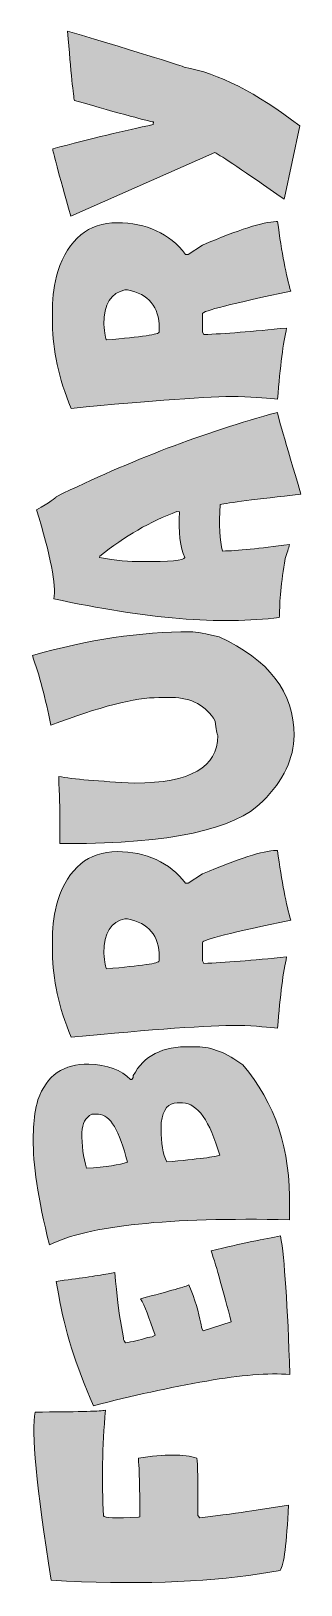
# Model space of a CAD drawing. Header units: inches. Extents: x -3668 to 7580, y -6695 to 5309.
# Drawn here: x -3668 to -3231, y -1912 to 606 of the extents above; entities that cross this region are included whole.
import ezdxf

# ---------------------------------------------------------------- set-up
doc = ezdxf.new("R2010")
doc.units = ezdxf.units.IN
doc.header["$MEASUREMENT"] = 0
doc.layers.add('2', color=7, linetype='Continuous')

# ---------------------------------------------------------------- blocks, each defined once
blk = doc.blocks.new('block 4')
at = {"layer": '2', "lineweight": 0}
blk.add_open_spline([(-3661.525, -1631.5012), (-3596.2603, -1631.1452), (-3558.9383, -1630.282), (-3549.5677, -1628.8849), (-3549.5677, -1628.8849), (-3547.4854, -1628.3687), (-3547.4854, -1628.3687), (-3552.8603, -1687.3863), (-3553.9015, -1744.4817), (-3550.6089, -1799.6817), (-3549.9148, -1803.1612), (-3531.0847, -1803.8553), (-3494.1097, -1801.764), (-3494.1097, -1801.764), (-3492.0274, -1801.239), (-3492.0274, -1801.239), (-3491.6803, -1767.7435), (-3492.3744, -1736.0723), (-3494.1097, -1706.2164), (-3451.5818, -1699.4532), (-3419.9996, -1699.4532), (-3399.3452, -1706.2164), (-3397.957, -1714.3767), (-3397.432, -1745.3538), (-3397.779, -1799.1567), (-3397.779, -1799.1567), (-3394.3974, -1802.8052), (-3394.3974, -1802.8052), (-3358.8107, -1798.4714), (-3330.7791, -1794.7428), (-3310.3027, -1791.6104), (-3310.3027, -1791.6104), (-3250.947, -1782.4979), (-3250.947, -1782.4979), (-3253.5454, -1843.9449), (-3258.0572, -1879.1757), (-3264.4822, -1888.1992), (-3264.4822, -1888.1992), (-3298.0667, -1893.4139), (-3298.0667, -1893.4139), (-3389.3606, -1907.9903), (-3501.834, -1911.5499), (-3635.4867, -1904.0837), (-3659.6117, -1753.0781), (-3668.2881, -1662.2202), (-3661.525, -1631.5012)], degree=3, knots=[0, 0, 0, 0, 1, 1, 1, 2, 2, 2, 3, 3, 3, 4, 4, 4, 5, 5, 5, 6, 6, 6, 7, 7, 7, 8, 8, 8, 9, 9, 9, 10, 10, 10, 11, 11, 11, 12, 12, 12, 13, 13, 13, 14, 14, 14, 15, 15, 15, 15], dxfattribs=at)
blk = doc.blocks.new('block 5')
at = {"layer": '2', "lineweight": 0}
blk.add_open_spline([(-3623.5088, -1442.633), (-3623.5088, -1442.633), (-3627.4154, -1419.7183), (-3627.4154, -1419.7183), (-3591.8287, -1415.0285), (-3563.717, -1410.9528), (-3543.0626, -1407.4823), (-3543.0626, -1407.4823), (-3532.3839, -1405.3999), (-3532.3839, -1405.3999), (-3528.9134, -1444.1102), (-3525.8788, -1470.2285), (-3523.2715, -1483.7637), (-3523.2715, -1483.7637), (-3518.5906, -1511.3682), (-3518.5906, -1511.3682), (-3518.2347, -1514.6608), (-3517.1134, -1517.3482), (-3515.2001, -1519.4306), (-3504.6104, -1517.7042), (-3492.7215, -1514.8387), (-3479.5333, -1510.8431), (-3479.5333, -1510.8431), (-3471.7201, -1509.802), (-3471.7201, -1509.802), (-3471.7201, -1509.802), (-3467.2973, -1506.6784), (-3467.2973, -1506.6784), (-3476.4988, -1478.5579), (-3484.3031, -1458.9447), (-3490.7281, -1447.8299), (-3442.1312, -1435.1668), (-3416.004, -1427.7006), (-3412.3643, -1425.4403), (-3402.4687, -1449.3961), (-3396.0437, -1470.0594), (-3393.0982, -1487.4123), (-3393.0982, -1487.4123), (-3391.532, -1495.9997), (-3391.532, -1495.9997), (-3391.532, -1495.9997), (-3388.9335, -1499.6483), (-3388.9335, -1499.6483), (-3388.9335, -1499.6483), (-3343.6291, -1485.3299), (-3343.6291, -1485.3299), (-3356.4703, -1435.8609), (-3367.318, -1397.4176), (-3376.1725, -1369.9911), (-3326.0093, -1358.3603), (-3288.5182, -1350.3779), (-3263.6991, -1346.0442), (-3257.2741, -1383.0103), (-3252.2462, -1457.8145), (-3248.5977, -1570.4569), (-3283.4903, -1568.0364), (-3328.3497, -1571.596), (-3383.2026, -1581.1356), (-3443.2524, -1591.5474), (-3504.5304, -1604.9135), (-3567.0096, -1621.2341), (-3595.4772, -1556.4945), (-3614.3073, -1496.9519), (-3623.5088, -1442.633)], degree=3, knots=[0, 0, 0, 0, 1, 1, 1, 2, 2, 2, 3, 3, 3, 4, 4, 4, 5, 5, 5, 6, 6, 6, 7, 7, 7, 8, 8, 8, 9, 9, 9, 10, 10, 10, 11, 11, 11, 12, 12, 12, 13, 13, 13, 14, 14, 14, 15, 15, 15, 16, 16, 16, 17, 17, 17, 18, 18, 18, 19, 19, 19, 20, 20, 20, 21, 21, 21, 21], dxfattribs=at)
blk = doc.blocks.new('block 6')
at = {"layer": '2', "lineweight": 0}
for points, knots in [([(-3664.6485, -1189.4121), (-3664.6485, -1189.4121), (-3664.1234, -1170.146), (-3664.1234, -1170.146), (-3663.7764, -1155.2225), (-3661.4271, -1140.299), (-3657.0933, -1125.3667), (-3642.8639, -1085.9623), (-3615.3485, -1066.7851), (-3574.5648, -1067.8263), (-3544.7089, -1068.5204), (-3522.1413, -1076.8498), (-3506.8708, -1092.8233), (-3503.9163, -1092.8233), (-3502.448, -1090.652), (-3502.448, -1086.3182), (-3485.7803, -1054.033), (-3454.8833, -1038.4065), (-3409.7569, -1039.4477), (-3409.7569, -1039.4477), (-3399.0871, -1039.4477), (-3399.0871, -1039.4477), (-3375.3004, -1039.7947), (-3350.5703, -1049.6013), (-3324.8791, -1068.8675), (-3272.2955, -1129.9674), (-3247.1293, -1206.5069), (-3249.3808, -1298.5039), (-3249.3808, -1298.5039), (-3249.3808, -1319.8524), (-3249.3808, -1319.8524), (-3445.8598, -1315.6788), (-3575.606, -1329.2229), (-3638.6103, -1360.467), (-3657.0043, -1285.1377), (-3665.6896, -1228.1224), (-3664.6485, -1189.4121)], [0, 0, 0, 0, 1, 1, 1, 2, 2, 2, 3, 3, 3, 4, 4, 4, 5, 5, 5, 6, 6, 6, 7, 7, 7, 8, 8, 8, 9, 9, 9, 10, 10, 10, 11, 11, 11, 12, 12, 12, 12]), ([(-3448.0312, -1226.1201), (-3397.343, -1221.4393), (-3368.7953, -1217.8797), (-3362.3702, -1215.4503), (-3378.3438, -1159.5563), (-3398.393, -1131.2755), (-3422.518, -1130.5725), (-3422.518, -1130.5725), (-3431.1054, -1130.5725), (-3431.1054, -1130.5725), (-3445.6907, -1130.2255), (-3454.3672, -1140.7262), (-3457.1436, -1162.0747), (-3457.1436, -1162.0747), (-3457.1436, -1172.7445), (-3457.1436, -1172.7445), (-3457.8378, -1195.4901), (-3454.8032, -1213.279), (-3448.0312, -1226.1201)], [0, 0, 0, 0, 1, 1, 1, 2, 2, 2, 3, 3, 3, 4, 4, 4, 5, 5, 5, 6, 6, 6, 6]), ([(-3578.2044, -1236.2827), (-3546.6133, -1234.2003), (-3524.5707, -1230.9789), (-3512.0766, -1226.6452), (-3524.5707, -1175.4497), (-3540.1972, -1149.4916), (-3558.9383, -1148.7975), (-3558.9383, -1148.7975), (-3569.617, -1148.7975), (-3569.617, -1148.7975), (-3580.0287, -1154.1813), (-3585.4037, -1163.9879), (-3585.7596, -1178.2173), (-3586.1067, -1199.3967), (-3583.5883, -1218.7518), (-3578.2044, -1236.2827)], [0, 0, 0, 0, 1, 1, 1, 2, 2, 2, 3, 3, 3, 4, 4, 4, 5, 5, 5, 5])]:
    blk.add_open_spline(points, degree=3, knots=knots, dxfattribs=at)
blk = doc.blocks.new('block 7')
at = {"layer": '2', "lineweight": 0}
for points, knots in [([(-3633.4044, -887.6589), (-3633.4044, -887.6589), (-3633.4044, -861.8877), (-3633.4044, -861.8877), (-3633.4044, -842.4524), (-3630.5389, -822.5723), (-3624.808, -802.265), (-3607.4552, -749.6724), (-3575.428, -723.385), (-3528.7443, -723.385), (-3481.1796, -723.385), (-3444.2135, -740.4709), (-3417.8283, -774.6694), (-3417.8283, -774.6694), (-3413.6636, -774.6694), (-3413.6636, -774.6694), (-3413.6636, -774.6694), (-3390.2327, -759.568), (-3390.2327, -759.568), (-3331.9093, -734.7489), (-3292.0777, -721.9968), (-3270.7292, -721.2938), (-3270.7292, -721.2938), (-3268.6469, -721.2938), (-3268.6469, -721.2938), (-3261.5278, -772.4981), (-3254.4086, -810.1672), (-3247.2984, -834.2832), (-3342.588, -854.2524), (-3390.2327, -866.3193), (-3390.2327, -870.484), (-3390.2327, -870.484), (-3390.2327, -900.42), (-3390.2327, -900.42), (-3390.2327, -900.42), (-3388.1504, -904.5847), (-3388.1504, -904.5847), (-3354.646, -903.1964), (-3309.8667, -899.6369), (-3253.8035, -893.906), (-3259.3564, -916.9986), (-3264.3042, -955.4419), (-3268.6469, -1009.2537), (-3281.141, -1007.6874), (-3302.4895, -1006.2102), (-3332.6924, -1004.822), (-3379.554, -1004.822), (-3469.8068, -1011.247), (-3603.4596, -1024.0881), (-3623.4198, -974.975), (-3633.4044, -929.4927), (-3633.4044, -887.6589)], [0, 0, 0, 0, 1, 1, 1, 2, 2, 2, 3, 3, 3, 4, 4, 4, 5, 5, 5, 6, 6, 6, 7, 7, 7, 8, 8, 8, 9, 9, 9, 10, 10, 10, 11, 11, 11, 12, 12, 12, 13, 13, 13, 14, 14, 14, 15, 15, 15, 16, 16, 16, 17, 17, 17, 17]), ([(-3545.9281, -913.181), (-3488.9929, -908.4913), (-3460.5252, -904.2376), (-3460.5252, -900.42), (-3460.5252, -900.42), (-3460.5252, -893.906), (-3460.5252, -893.906), (-3460.5252, -859.5384), (-3477.62, -838.9819), (-3511.8186, -832.2009), (-3511.8186, -832.2009), (-3515.9833, -832.2009), (-3515.9833, -832.2009), (-3538.72, -836.7216), (-3550.0928, -855.2135), (-3550.0928, -887.6589), (-3548.6957, -903.2854), (-3547.3074, -911.7928), (-3545.9281, -913.181)], [0, 0, 0, 0, 1, 1, 1, 2, 2, 2, 3, 3, 3, 4, 4, 4, 5, 5, 5, 6, 6, 6, 6])]:
    blk.add_open_spline(points, degree=3, knots=knots, dxfattribs=at)
blk = doc.blocks.new('block 8')
at = {"layer": '2', "lineweight": 0}
blk.add_open_spline([(-3666.2058, -405.4892), (-3575.606, -379.798), (-3490.2921, -366.9569), (-3410.282, -366.9569), (-3399.8614, -366.9569), (-3384.2438, -369.8223), (-3363.4114, -375.5443), (-3282.3601, -411.8341), (-3241.8345, -465.1119), (-3241.8345, -535.4044), (-3241.8345, -572.0323), (-3258.8403, -607.6102), (-3292.8608, -642.1557), (-3337.9872, -687.6292), (-3443.2524, -710.3659), (-3608.6654, -710.3659), (-3608.6654, -710.3659), (-3621.4265, -710.3659), (-3621.4265, -710.3659), (-3621.4265, -710.3659), (-3621.4265, -669.7424), (-3621.4265, -669.7424), (-3621.4265, -654.8278), (-3622.1206, -632.0822), (-3623.5088, -601.5411), (-3600.078, -605.8749), (-3558.8493, -609.4344), (-3499.8406, -612.2109), (-3410.282, -612.2109), (-3365.5027, -586.6087), (-3365.5027, -535.4044), (-3366.5438, -532.6279), (-3367.9232, -524.8147), (-3369.6673, -511.9736), (-3384.5908, -486.4604), (-3408.1106, -473.6993), (-3440.2179, -473.6993), (-3440.2179, -473.6993), (-3461.3083, -473.6993), (-3461.3083, -473.6993), (-3499.1465, -473.6993), (-3557.4611, -488.6317), (-3636.2698, -518.4787), (-3644.7683, -475.0876), (-3654.7529, -437.4274), (-3666.2058, -405.4892)], degree=3, knots=[0, 0, 0, 0, 1, 1, 1, 2, 2, 2, 3, 3, 3, 4, 4, 4, 5, 5, 5, 6, 6, 6, 7, 7, 7, 8, 8, 8, 9, 9, 9, 10, 10, 10, 11, 11, 11, 12, 12, 12, 13, 13, 13, 14, 14, 14, 15, 15, 15, 15], dxfattribs=at)
blk = doc.blocks.new('block 9')
at = {"layer": '2', "lineweight": 0}
for points, knots in [([(-3659.4337, -169.6057), (-3638.4323, -157.4676), (-3627.7625, -150.3485), (-3627.4154, -148.2572), (-3506.9598, -89.2486), (-3387.3673, -43.6861), (-3268.6469, -11.5789), (-3268.994, -13.8303), (-3256.3219, -58.0935), (-3230.6396, -144.3506), (-3304.9189, -152.5198), (-3348.657, -158.0727), (-3361.8541, -161.0183), (-3363.5894, -194.3447), (-3362.2012, -219.4218), (-3357.6894, -236.2586), (-3334.2586, -235.9115), (-3298.1557, -232.352), (-3249.3808, -225.5799), (-3250.4219, -231.4888), (-3252.7623, -239.124), (-3256.4109, -248.4946), (-3262.6579, -287.2049), (-3265.6124, -318.271), (-3265.2653, -341.7018), (-3265.2653, -341.7018), (-3265.7815, -343.7841), (-3265.7815, -343.7841), (-3360.3769, -356.2871), (-3482.3098, -346.2135), (-3631.5801, -313.5901), (-3627.0684, -291.8946), (-3636.3499, -243.8938), (-3659.4337, -169.6057)], [0, 0, 0, 0, 1, 1, 1, 2, 2, 2, 3, 3, 3, 4, 4, 4, 5, 5, 5, 6, 6, 6, 7, 7, 7, 8, 8, 8, 9, 9, 9, 10, 10, 10, 11, 11, 11, 11]), ([(-3489.4289, -253.1843), (-3443.4304, -253.5314), (-3419.9106, -251.449), (-3418.8694, -246.9373), (-3426.6827, -230.4476), (-3429.5481, -205.7175), (-3427.4658, -172.7382), (-3427.4658, -172.7382), (-3431.6305, -172.2131), (-3431.6305, -172.2131), (-3474.6745, -188.1867), (-3516.3303, -212.3027), (-3556.5979, -244.588), (-3556.5979, -244.588), (-3557.1229, -246.9373), (-3557.1229, -246.9373), (-3530.7376, -251.449), (-3508.17, -253.5314), (-3489.4289, -253.1843)], [0, 0, 0, 0, 1, 1, 1, 2, 2, 2, 3, 3, 3, 4, 4, 4, 5, 5, 5, 6, 6, 6, 6])]:
    blk.add_open_spline(points, degree=3, knots=knots, dxfattribs=at)
blk = doc.blocks.new('block 10')
at = {"layer": '2', "lineweight": 0}
for points, knots in [([(-3633.4, 131.4), (-3633.4, 131.4), (-3633.4, 157.1), (-3633.4, 157.1), (-3633.4, 176.6), (-3630.5, 196.5), (-3624.8, 216.8), (-3607.5, 269.4), (-3575.4, 295.6), (-3528.7, 295.6), (-3481.2, 295.6), (-3444.2, 278.5), (-3417.8, 244.4), (-3417.8, 244.4), (-3413.7, 244.4), (-3413.7, 244.4), (-3413.7, 244.4), (-3390.2, 259.5), (-3390.2, 259.5), (-3331.9, 284.3), (-3292.1, 297), (-3270.7, 297.7), (-3270.7, 297.7), (-3268.6, 297.7), (-3268.6, 297.7), (-3261.5, 246.5), (-3254.4, 208.9), (-3247.3, 184.7), (-3342.6, 164.8), (-3390.2, 152.7), (-3390.2, 148.5), (-3390.2, 148.5), (-3390.2, 118.6), (-3390.2, 118.6), (-3390.2, 118.6), (-3388.2, 114.4), (-3388.2, 114.4), (-3354.6, 115.8), (-3309.9, 119.4), (-3253.8, 125.1), (-3259.4, 102), (-3264.3, 63.6), (-3268.6, 9.8), (-3281.1, 11.3), (-3302.5, 12.8), (-3332.7, 14.2), (-3379.6, 14.2), (-3469.8, 7.8), (-3603.5, -5.1), (-3623.4, 44.1), (-3633.4, 89.5), (-3633.4, 131.4)], [0, 0, 0, 0, 1, 1, 1, 2, 2, 2, 3, 3, 3, 4, 4, 4, 5, 5, 5, 6, 6, 6, 7, 7, 7, 8, 8, 8, 9, 9, 9, 10, 10, 10, 11, 11, 11, 12, 12, 12, 13, 13, 13, 14, 14, 14, 15, 15, 15, 16, 16, 16, 17, 17, 17, 17]), ([(-3545.9, 105.9), (-3489, 110.5), (-3460.5, 114.8), (-3460.5, 118.6), (-3460.5, 118.6), (-3460.5, 125.1), (-3460.5, 125.1), (-3460.5, 159.5), (-3477.6, 180.1), (-3511.8, 186.8), (-3511.8, 186.8), (-3516, 186.8), (-3516, 186.8), (-3538.7, 182.3), (-3550.1, 163.8), (-3550.1, 131.4), (-3548.7, 115.7), (-3547.3, 107.2), (-3545.9, 105.9)], [0, 0, 0, 0, 1, 1, 1, 2, 2, 2, 3, 3, 3, 4, 4, 4, 5, 5, 5, 6, 6, 6, 6])]:
    blk.add_open_spline(points, degree=3, knots=knots, dxfattribs=at)
blk = doc.blocks.new('block 11')
at = {"layer": '2', "lineweight": 0}
blk.add_open_spline([(-3598, 493.8), (-3599.7, 500.5), (-3603.5, 538), (-3609.2, 606.3), (-3484, 568.9), (-3421, 549.4), (-3419.9, 547.7), (-3365.1, 538.3), (-3302.7, 506.6), (-3232.7, 452.6), (-3232.7, 452.6), (-3257.2, 336), (-3257.2, 336), (-3257.2, 336), (-3257.7, 333.7), (-3257.7, 333.7), (-3322.4, 379), (-3359.9, 404.2), (-3370.2, 409.4), (-3370.2, 409.4), (-3603.7, 306.6), (-3603.7, 306.6), (-3623.7, 376.5), (-3633.5, 412.8), (-3633.1, 415.4), (-3570.1, 432.1), (-3515.9, 445.2), (-3470.4, 454.7), (-3470.4, 454.7), (-3469.9, 459.1), (-3469.9, 459.1), (-3477.7, 460.2), (-3520.4, 471.7), (-3598, 493.8)], degree=3, knots=[0, 0, 0, 0, 1, 1, 1, 2, 2, 2, 3, 3, 3, 4, 4, 4, 5, 5, 5, 6, 6, 6, 7, 7, 7, 8, 8, 8, 9, 9, 9, 10, 10, 10, 11, 11, 11, 11], dxfattribs=at)

msp = doc.modelspace()

# ---------------------------------------------------------------- hatches: boundary and pattern name
at = {"layer": '2', "true_color": 0xffffff}
h = msp.add_hatch(color=7, dxfattribs=at)
h.dxf.hatch_style = 2
edge = h.paths.add_edge_path()
edge.add_spline(control_points=[(-3661.5, -1631.5), (-3596.3, -1631.1), (-3558.9, -1630.3), (-3549.6, -1628.9), (-3549.6, -1628.9), (-3547.5, -1628.4), (-3547.5, -1628.4), (-3552.9, -1687.4), (-3553.9, -1744.5), (-3550.6, -1799.7), (-3549.9, -1803.2), (-3531.1, -1803.9), (-3494.1, -1801.8), (-3494.1, -1801.8), (-3492, -1801.2), (-3492, -1801.2), (-3491.7, -1767.7), (-3492.4, -1736.1), (-3494.1, -1706.2), (-3451.6, -1699.5), (-3420, -1699.5), (-3399.3, -1706.2), (-3398, -1714.4), (-3397.4, -1745.4), (-3397.8, -1799.2), (-3397.8, -1799.2), (-3394.4, -1802.8), (-3394.4, -1802.8), (-3358.8, -1798.5), (-3330.8, -1794.7), (-3310.3, -1791.6), (-3310.3, -1791.6), (-3250.9, -1782.5), (-3250.9, -1782.5), (-3253.5, -1843.9), (-3258.1, -1879.2), (-3264.5, -1888.2), (-3264.5, -1888.2), (-3298.1, -1893.4), (-3298.1, -1893.4), (-3389.4, -1908), (-3501.8, -1911.5), (-3635.5, -1904.1), (-3659.6, -1753.1), (-3668.3, -1662.2), (-3661.5, -1631.5)], knot_values=[0, 0, 0, 0, 1, 1, 1, 2, 2, 2, 3, 3, 3, 4, 4, 4, 5, 5, 5, 6, 6, 6, 7, 7, 7, 8, 8, 8, 9, 9, 9, 10, 10, 10, 11, 11, 11, 12, 12, 12, 13, 13, 13, 14, 14, 14, 15, 15, 15, 15], degree=3, periodic=1)
edge = h.paths.add_edge_path()
edge.add_spline(control_points=[(-3623.5, -1442.6), (-3623.5, -1442.6), (-3627.4, -1419.7), (-3627.4, -1419.7), (-3591.8, -1415), (-3563.7, -1411), (-3543.1, -1407.5), (-3543.1, -1407.5), (-3532.4, -1405.4), (-3532.4, -1405.4), (-3528.9, -1444.1), (-3525.9, -1470.2), (-3523.3, -1483.8), (-3523.3, -1483.8), (-3518.6, -1511.4), (-3518.6, -1511.4), (-3518.2, -1514.7), (-3517.1, -1517.3), (-3515.2, -1519.4), (-3504.6, -1517.7), (-3492.7, -1514.8), (-3479.5, -1510.8), (-3479.5, -1510.8), (-3471.7, -1509.8), (-3471.7, -1509.8), (-3471.7, -1509.8), (-3467.3, -1506.7), (-3467.3, -1506.7), (-3476.5, -1478.6), (-3484.3, -1458.9), (-3490.7, -1447.8), (-3442.1, -1435.2), (-3416, -1427.7), (-3412.4, -1425.4), (-3402.5, -1449.4), (-3396, -1470.1), (-3393.1, -1487.4), (-3393.1, -1487.4), (-3391.5, -1496), (-3391.5, -1496), (-3391.5, -1496), (-3388.9, -1499.6), (-3388.9, -1499.6), (-3388.9, -1499.6), (-3343.6, -1485.3), (-3343.6, -1485.3), (-3356.5, -1435.9), (-3367.3, -1397.4), (-3376.2, -1370), (-3326, -1358.4), (-3288.5, -1350.4), (-3263.7, -1346), (-3257.3, -1383), (-3252.2, -1457.8), (-3248.6, -1570.5), (-3283.5, -1568), (-3328.3, -1571.6), (-3383.2, -1581.1), (-3443.3, -1591.5), (-3504.5, -1604.9), (-3567, -1621.2), (-3595.5, -1556.5), (-3614.3, -1497), (-3623.5, -1442.6)], knot_values=[0, 0, 0, 0, 1, 1, 1, 2, 2, 2, 3, 3, 3, 4, 4, 4, 5, 5, 5, 6, 6, 6, 7, 7, 7, 8, 8, 8, 9, 9, 9, 10, 10, 10, 11, 11, 11, 12, 12, 12, 13, 13, 13, 14, 14, 14, 15, 15, 15, 16, 16, 16, 17, 17, 17, 18, 18, 18, 19, 19, 19, 20, 20, 20, 21, 21, 21, 21], degree=3, periodic=1)
edge = h.paths.add_edge_path()
edge.add_spline(control_points=[(-3664.6, -1189.4), (-3664.6, -1189.4), (-3664.1, -1170.1), (-3664.1, -1170.1), (-3663.8, -1155.2), (-3661.4, -1140.3), (-3657.1, -1125.4), (-3642.9, -1086), (-3615.3, -1066.8), (-3574.6, -1067.8), (-3544.7, -1068.5), (-3522.1, -1076.8), (-3506.9, -1092.8), (-3503.9, -1092.8), (-3502.4, -1090.7), (-3502.4, -1086.3), (-3485.8, -1054), (-3454.9, -1038.4), (-3409.8, -1039.4), (-3409.8, -1039.4), (-3399.1, -1039.4), (-3399.1, -1039.4), (-3375.3, -1039.8), (-3350.6, -1049.6), (-3324.9, -1068.9), (-3272.3, -1130), (-3247.1, -1206.5), (-3249.4, -1298.5), (-3249.4, -1298.5), (-3249.4, -1319.9), (-3249.4, -1319.9), (-3445.9, -1315.7), (-3575.6, -1329.2), (-3638.6, -1360.5), (-3657, -1285.1), (-3665.7, -1228.1), (-3664.6, -1189.4)], knot_values=[0, 0, 0, 0, 1, 1, 1, 2, 2, 2, 3, 3, 3, 4, 4, 4, 5, 5, 5, 6, 6, 6, 7, 7, 7, 8, 8, 8, 9, 9, 9, 10, 10, 10, 11, 11, 11, 12, 12, 12, 12], degree=3, periodic=1)
edge = h.paths.add_edge_path()
edge.add_spline(control_points=[(-3578.2, -1236.3), (-3546.6, -1234.2), (-3524.6, -1231), (-3512.1, -1226.6), (-3524.6, -1175.4), (-3540.2, -1149.5), (-3558.9, -1148.8), (-3558.9, -1148.8), (-3569.6, -1148.8), (-3569.6, -1148.8), (-3580, -1154.2), (-3585.4, -1164), (-3585.8, -1178.2), (-3586.1, -1199.4), (-3583.6, -1218.8), (-3578.2, -1236.3)], knot_values=[0, 0, 0, 0, 1, 1, 1, 2, 2, 2, 3, 3, 3, 4, 4, 4, 5, 5, 5, 5], degree=3, periodic=1)
edge = h.paths.add_edge_path()
edge.add_spline(control_points=[(-3448, -1226.1), (-3397.3, -1221.4), (-3368.8, -1217.9), (-3362.4, -1215.5), (-3378.3, -1159.6), (-3398.4, -1131.3), (-3422.5, -1130.6), (-3422.5, -1130.6), (-3431.1, -1130.6), (-3431.1, -1130.6), (-3445.7, -1130.2), (-3454.4, -1140.7), (-3457.1, -1162.1), (-3457.1, -1162.1), (-3457.1, -1172.7), (-3457.1, -1172.7), (-3457.8, -1195.5), (-3454.8, -1213.3), (-3448, -1226.1)], knot_values=[0, 0, 0, 0, 1, 1, 1, 2, 2, 2, 3, 3, 3, 4, 4, 4, 5, 5, 5, 6, 6, 6, 6], degree=3, periodic=1)
edge = h.paths.add_edge_path()
edge.add_spline(control_points=[(-3633.4, -887.7), (-3633.4, -887.7), (-3633.4, -861.9), (-3633.4, -861.9), (-3633.4, -842.5), (-3630.5, -822.6), (-3624.8, -802.3), (-3607.5, -749.7), (-3575.4, -723.4), (-3528.7, -723.4), (-3481.2, -723.4), (-3444.2, -740.5), (-3417.8, -774.7), (-3417.8, -774.7), (-3413.7, -774.7), (-3413.7, -774.7), (-3413.7, -774.7), (-3390.2, -759.6), (-3390.2, -759.6), (-3331.9, -734.7), (-3292.1, -722), (-3270.7, -721.3), (-3270.7, -721.3), (-3268.6, -721.3), (-3268.6, -721.3), (-3261.5, -772.5), (-3254.4, -810.2), (-3247.3, -834.3), (-3342.6, -854.3), (-3390.2, -866.3), (-3390.2, -870.5), (-3390.2, -870.5), (-3390.2, -900.4), (-3390.2, -900.4), (-3390.2, -900.4), (-3388.2, -904.6), (-3388.2, -904.6), (-3354.6, -903.2), (-3309.9, -899.6), (-3253.8, -893.9), (-3259.4, -917), (-3264.3, -955.4), (-3268.6, -1009.3), (-3281.1, -1007.7), (-3302.5, -1006.2), (-3332.7, -1004.8), (-3379.6, -1004.8), (-3469.8, -1011.2), (-3603.5, -1024.1), (-3623.4, -975), (-3633.4, -929.5), (-3633.4, -887.7)], knot_values=[0, 0, 0, 0, 1, 1, 1, 2, 2, 2, 3, 3, 3, 4, 4, 4, 5, 5, 5, 6, 6, 6, 7, 7, 7, 8, 8, 8, 9, 9, 9, 10, 10, 10, 11, 11, 11, 12, 12, 12, 13, 13, 13, 14, 14, 14, 15, 15, 15, 16, 16, 16, 17, 17, 17, 17], degree=3, periodic=1)
edge = h.paths.add_edge_path()
edge.add_spline(control_points=[(-3545.9, -913.2), (-3489, -908.5), (-3460.5, -904.2), (-3460.5, -900.4), (-3460.5, -900.4), (-3460.5, -893.9), (-3460.5, -893.9), (-3460.5, -859.5), (-3477.6, -839), (-3511.8, -832.2), (-3511.8, -832.2), (-3516, -832.2), (-3516, -832.2), (-3538.7, -836.7), (-3550.1, -855.2), (-3550.1, -887.7), (-3548.7, -903.3), (-3547.3, -911.8), (-3545.9, -913.2)], knot_values=[0, 0, 0, 0, 1, 1, 1, 2, 2, 2, 3, 3, 3, 4, 4, 4, 5, 5, 5, 6, 6, 6, 6], degree=3, periodic=1)
edge = h.paths.add_edge_path()
edge.add_spline(control_points=[(-3666.2, -405.5), (-3575.6, -379.8), (-3490.3, -367), (-3410.3, -367), (-3399.9, -367), (-3384.2, -369.8), (-3363.4, -375.5), (-3282.4, -411.8), (-3241.8, -465.1), (-3241.8, -535.4), (-3241.8, -572), (-3258.8, -607.6), (-3292.9, -642.2), (-3338, -687.6), (-3443.3, -710.4), (-3608.7, -710.4), (-3608.7, -710.4), (-3621.4, -710.4), (-3621.4, -710.4), (-3621.4, -710.4), (-3621.4, -669.7), (-3621.4, -669.7), (-3621.4, -654.8), (-3622.1, -632.1), (-3623.5, -601.5), (-3600.1, -605.9), (-3558.8, -609.4), (-3499.8, -612.2), (-3410.3, -612.2), (-3365.5, -586.6), (-3365.5, -535.4), (-3366.5, -532.6), (-3367.9, -524.8), (-3369.7, -512), (-3384.6, -486.5), (-3408.1, -473.7), (-3440.2, -473.7), (-3440.2, -473.7), (-3461.3, -473.7), (-3461.3, -473.7), (-3499.1, -473.7), (-3557.5, -488.6), (-3636.3, -518.5), (-3644.8, -475.1), (-3654.8, -437.4), (-3666.2, -405.5)], knot_values=[0, 0, 0, 0, 1, 1, 1, 2, 2, 2, 3, 3, 3, 4, 4, 4, 5, 5, 5, 6, 6, 6, 7, 7, 7, 8, 8, 8, 9, 9, 9, 10, 10, 10, 11, 11, 11, 12, 12, 12, 13, 13, 13, 14, 14, 14, 15, 15, 15, 15], degree=3, periodic=1)
edge = h.paths.add_edge_path()
edge.add_spline(control_points=[(-3659.4, -169.6), (-3638.4, -157.5), (-3627.8, -150.3), (-3627.4, -148.3), (-3507, -89.2), (-3387.4, -43.7), (-3268.6, -11.6), (-3269, -13.8), (-3256.3, -58.1), (-3230.6, -144.4), (-3304.9, -152.5), (-3348.7, -158.1), (-3361.9, -161), (-3363.6, -194.3), (-3362.2, -219.4), (-3357.7, -236.3), (-3334.3, -235.9), (-3298.2, -232.4), (-3249.4, -225.6), (-3250.4, -231.5), (-3252.8, -239.1), (-3256.4, -248.5), (-3262.7, -287.2), (-3265.6, -318.3), (-3265.3, -341.7), (-3265.3, -341.7), (-3265.8, -343.8), (-3265.8, -343.8), (-3360.4, -356.3), (-3482.3, -346.2), (-3631.6, -313.6), (-3627.1, -291.9), (-3636.3, -243.9), (-3659.4, -169.6)], knot_values=[0, 0, 0, 0, 1, 1, 1, 2, 2, 2, 3, 3, 3, 4, 4, 4, 5, 5, 5, 6, 6, 6, 7, 7, 7, 8, 8, 8, 9, 9, 9, 10, 10, 10, 11, 11, 11, 11], degree=3, periodic=1)
edge = h.paths.add_edge_path()
edge.add_spline(control_points=[(-3489.4, -253.2), (-3443.4, -253.5), (-3419.9, -251.4), (-3418.9, -246.9), (-3426.7, -230.4), (-3429.5, -205.7), (-3427.5, -172.7), (-3427.5, -172.7), (-3431.6, -172.2), (-3431.6, -172.2), (-3474.7, -188.2), (-3516.3, -212.3), (-3556.6, -244.6), (-3556.6, -244.6), (-3557.1, -246.9), (-3557.1, -246.9), (-3530.7, -251.4), (-3508.2, -253.5), (-3489.4, -253.2)], knot_values=[0, 0, 0, 0, 1, 1, 1, 2, 2, 2, 3, 3, 3, 4, 4, 4, 5, 5, 5, 6, 6, 6, 6], degree=3, periodic=1)
edge = h.paths.add_edge_path()
edge.add_spline(control_points=[(-3633.4, 131.4), (-3633.4, 131.4), (-3633.4, 157.1), (-3633.4, 157.1), (-3633.4, 176.6), (-3630.5, 196.5), (-3624.8, 216.8), (-3607.5, 269.4), (-3575.4, 295.6), (-3528.7, 295.6), (-3481.2, 295.6), (-3444.2, 278.5), (-3417.8, 244.4), (-3417.8, 244.4), (-3413.7, 244.4), (-3413.7, 244.4), (-3413.7, 244.4), (-3390.2, 259.5), (-3390.2, 259.5), (-3331.9, 284.3), (-3292.1, 297), (-3270.7, 297.7), (-3270.7, 297.7), (-3268.6, 297.7), (-3268.6, 297.7), (-3261.5, 246.5), (-3254.4, 208.9), (-3247.3, 184.7), (-3342.6, 164.8), (-3390.2, 152.7), (-3390.2, 148.5), (-3390.2, 148.5), (-3390.2, 118.6), (-3390.2, 118.6), (-3390.2, 118.6), (-3388.2, 114.4), (-3388.2, 114.4), (-3354.6, 115.8), (-3309.9, 119.4), (-3253.8, 125.1), (-3259.4, 102), (-3264.3, 63.6), (-3268.6, 9.8), (-3281.1, 11.3), (-3302.5, 12.8), (-3332.7, 14.2), (-3379.6, 14.2), (-3469.8, 7.8), (-3603.5, -5.1), (-3623.4, 44.1), (-3633.4, 89.5), (-3633.4, 131.4)], knot_values=[0, 0, 0, 0, 1, 1, 1, 2, 2, 2, 3, 3, 3, 4, 4, 4, 5, 5, 5, 6, 6, 6, 7, 7, 7, 8, 8, 8, 9, 9, 9, 10, 10, 10, 11, 11, 11, 12, 12, 12, 13, 13, 13, 14, 14, 14, 15, 15, 15, 16, 16, 16, 17, 17, 17, 17], degree=3, periodic=1)
edge = h.paths.add_edge_path()
edge.add_spline(control_points=[(-3545.9, 105.9), (-3489, 110.5), (-3460.5, 114.8), (-3460.5, 118.6), (-3460.5, 118.6), (-3460.5, 125.1), (-3460.5, 125.1), (-3460.5, 159.5), (-3477.6, 180.1), (-3511.8, 186.8), (-3511.8, 186.8), (-3516, 186.8), (-3516, 186.8), (-3538.7, 182.3), (-3550.1, 163.8), (-3550.1, 131.4), (-3548.7, 115.7), (-3547.3, 107.2), (-3545.9, 105.9)], knot_values=[0, 0, 0, 0, 1, 1, 1, 2, 2, 2, 3, 3, 3, 4, 4, 4, 5, 5, 5, 6, 6, 6, 6], degree=3, periodic=1)
edge = h.paths.add_edge_path()
edge.add_spline(control_points=[(-3598, 493.8), (-3599.7, 500.5), (-3603.5, 538), (-3609.2, 606.3), (-3484, 568.9), (-3421, 549.4), (-3419.9, 547.7), (-3365.1, 538.3), (-3302.7, 506.6), (-3232.7, 452.6), (-3232.7, 452.6), (-3257.2, 336), (-3257.2, 336), (-3257.2, 336), (-3257.7, 333.7), (-3257.7, 333.7), (-3322.4, 379), (-3359.9, 404.2), (-3370.2, 409.4), (-3370.2, 409.4), (-3603.7, 306.6), (-3603.7, 306.6), (-3623.7, 376.5), (-3633.5, 412.8), (-3633.1, 415.4), (-3570.1, 432.1), (-3515.9, 445.2), (-3470.4, 454.7), (-3470.4, 454.7), (-3469.9, 459.1), (-3469.9, 459.1), (-3477.7, 460.2), (-3520.4, 471.7), (-3598, 493.8)], knot_values=[0, 0, 0, 0, 1, 1, 1, 2, 2, 2, 3, 3, 3, 4, 4, 4, 5, 5, 5, 6, 6, 6, 7, 7, 7, 8, 8, 8, 9, 9, 9, 10, 10, 10, 11, 11, 11, 11], degree=3, periodic=1)

# ---------------------------------------------------------------- block references
at = {"layer": '2'}
for name in ['block 11', 'block 10', 'block 9', 'block 8', 'block 7', 'block 6', 'block 5', 'block 4']:
    msp.add_blockref(name, (0, 0), dxfattribs=at)

doc.saveas('drawing.dxf')
